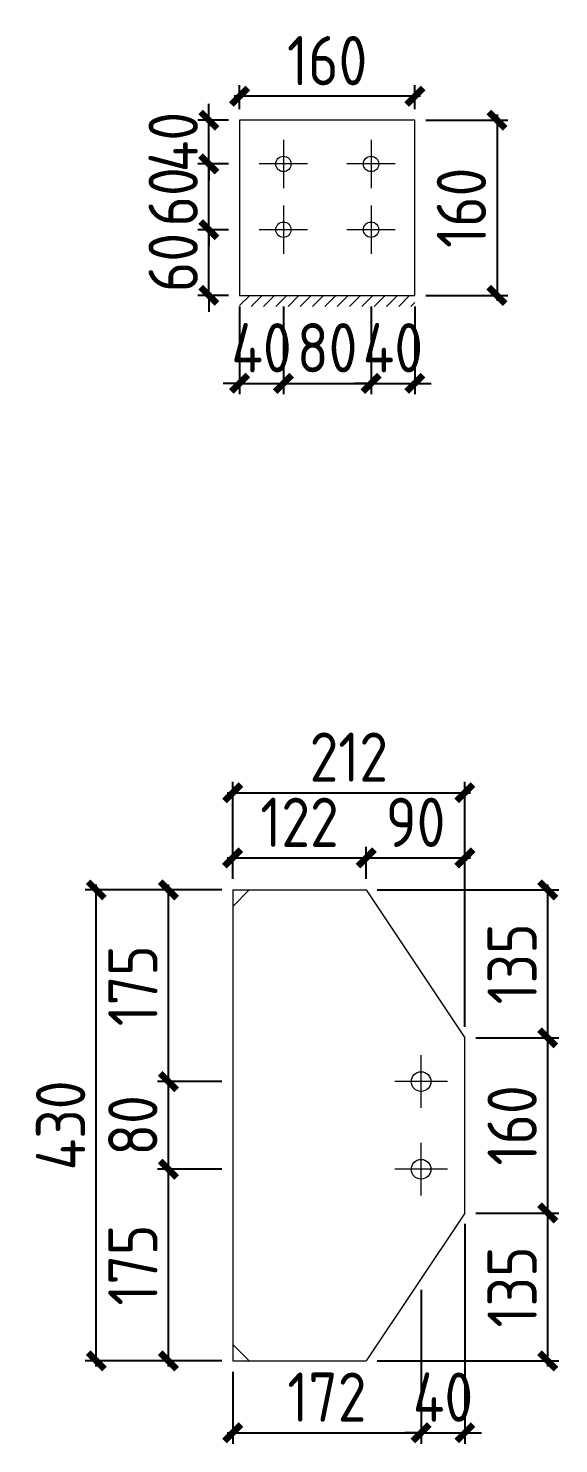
# Model space of a CAD drawing. Extents: x 485428 to 797698, y 56414 to 211814.
# Drawn here: x 679816 to 680784, y 151824 to 154408 of the extents above; entities that cross this region are included whole.
import ezdxf

# ---------------------------------------------------------------- set-up
doc = ezdxf.new("R2010")
doc.units = 0
doc.header["$LTSCALE"] = 1000
doc.header["$MEASUREMENT"] = 0
doc.styles.get("Standard").update_dxf_attribs({"font": 'gbenor.shx', "bigfont": 'gbcbig.shx'})
doc.dimstyles.get("Standard").update_dxf_attribs({"dimscale": 100, "dimtxt": 2, "dimasz": 0.4, "dimexe": 0.5, "dimexo": 1, "dimgap": 0.5, "dimtad": 1, "dimdec": 0, "dimzin": 0, "dimdsep": 46, "dimtxsty": 'Standard', "dimblk": 'ARCHTICK', "dimcen": 0.09, "dimadec": 0, "dimazin": 0, "dimtfac": 1, "dimtdec": 0, "dimtix": 1, "dimtmove": 2, "dimatfit": 3, "dimfxl": 1, "dimtolj": 1, "dimtzin": 0, "dimarcsym": 0})

# ---------------------------------------------------------------- blocks, each defined once
blk = doc.blocks.new('_ArchTick')
at = {"color": 0, "linetype": 'ByBlock', "const_width": 0.4}
blk.add_lwpolyline([(-0.5, -0.5), (0.5, 0.5)], dxfattribs=at)
blk = doc.blocks.new('*D465')
at = {"color": 3, "lineweight": -2}
for p, q in [((680201.9, 153900.4), (680201.9, 153739.8)), ((680281.9, 153900.4), (680281.9, 153739.8)), ((680201.9, 153759.8), (680171.9, 153759.8)), ((680201.9, 153759.8), (680281.9, 153759.8)), ((680281.9, 153759.8), (680311.9, 153759.8))]:
    blk.add_line(p, q, dxfattribs=at)
at = {"layer": 'Defpoints', "color": 0}
for p in [(680201.9, 153920.4), (680281.9, 153920.4), (680281.9, 153759.8)]:
    blk.add_point(p, dxfattribs=at)
at = {"color": 3, "lineweight": -2, "xscale": 30, "yscale": 30, "zscale": 30}
blk.add_blockref('_ArchTick', (680201.9, 153759.8), dxfattribs=at)
at = {"color": 3, "lineweight": -2, "xscale": 30, "yscale": 30, "zscale": 30, "rotation": 180}
blk.add_blockref('_ArchTick', (680281.9, 153759.8), dxfattribs=at)
at = {"color": 0, "lineweight": 15, "insert": (680241.9, 153824.8), "char_height": 90, "attachment_point": 5}
blk.add_mtext('\\A1;40', dxfattribs=at)
blk = doc.blocks.new('*D460')
at = {"color": 3, "lineweight": -2}
for p, q in [((680281.9, 153900.4), (680281.9, 153739.8)), ((680441.9, 153900.4), (680441.9, 153739.8)), ((680271.9, 153759.8), (680451.9, 153759.8))]:
    blk.add_line(p, q, dxfattribs=at)
at = {"layer": 'Defpoints', "color": 0}
for p in [(680281.9, 153920.4), (680441.9, 153920.4), (680441.9, 153759.8)]:
    blk.add_point(p, dxfattribs=at)
at = {"color": 3, "lineweight": -2, "xscale": 30, "yscale": 30, "zscale": 30, "rotation": 180}
blk.add_blockref('_ArchTick', (680281.9, 153759.8), dxfattribs=at)
at = {"color": 3, "lineweight": -2, "xscale": 30, "yscale": 30, "zscale": 30}
blk.add_blockref('_ArchTick', (680441.9, 153759.8), dxfattribs=at)
at = {"color": 0, "lineweight": 15, "insert": (680361.9, 153824.8), "char_height": 90, "attachment_point": 5}
blk.add_mtext('\\A1;80', dxfattribs=at)
blk = doc.blocks.new('*D461')
at = {"color": 3, "lineweight": -2}
for p, q in [((680441.9, 153900.4), (680441.9, 153739.8)), ((680521.9, 153900.4), (680521.9, 153739.8)), ((680441.9, 153759.8), (680411.9, 153759.8)), ((680441.9, 153759.8), (680521.9, 153759.8)), ((680521.9, 153759.8), (680551.9, 153759.8))]:
    blk.add_line(p, q, dxfattribs=at)
at = {"layer": 'Defpoints', "color": 0}
for p in [(680441.9, 153920.4), (680521.9, 153920.4), (680521.9, 153759.8)]:
    blk.add_point(p, dxfattribs=at)
at = {"color": 3, "lineweight": -2, "xscale": 30, "yscale": 30, "zscale": 30}
blk.add_blockref('_ArchTick', (680441.9, 153759.8), dxfattribs=at)
at = {"color": 3, "lineweight": -2, "xscale": 30, "yscale": 30, "zscale": 30, "rotation": 180}
blk.add_blockref('_ArchTick', (680521.9, 153759.8), dxfattribs=at)
at = {"color": 0, "lineweight": 15, "insert": (680481.9, 153824.8), "char_height": 90, "attachment_point": 5}
blk.add_mtext('\\A1;40', dxfattribs=at)
blk = doc.blocks.new('*D462')
at = {"color": 3, "lineweight": -2}
for p, q in [((680145.7, 154040.4), (680145.7, 154070.4)), ((680181.9, 154040.4), (680125.7, 154040.4)), ((680145.7, 153920.4), (680145.7, 154040.4)), ((680181.9, 153920.4), (680125.7, 153920.4)), ((680145.7, 153920.4), (680145.7, 153890.4))]:
    blk.add_line(p, q, dxfattribs=at)
at = {"layer": 'Defpoints', "color": 0}
for p in [(680145.7, 154040.4), (680201.9, 154040.4), (680201.9, 153920.4)]:
    blk.add_point(p, dxfattribs=at)
at = {"color": 3, "lineweight": -2, "xscale": 30, "yscale": 30, "zscale": 30}
for p, rotation in [((680145.7, 154040.4), 270), ((680145.7, 153920.4), 90)]:
    blk.add_blockref('_ArchTick', p, dxfattribs=dict(at, rotation=rotation))
at = {"color": 0, "lineweight": 15, "insert": (680080.7, 153980.4), "char_height": 90, "attachment_point": 5, "rotation": 90}
blk.add_mtext('\\A1;60', dxfattribs=at)
blk = doc.blocks.new('*D463')
at = {"color": 3, "lineweight": -2}
for p, q in [((680145.7, 154160.4), (680145.7, 154190.4)), ((680181.9, 154160.4), (680125.7, 154160.4)), ((680145.7, 154040.4), (680145.7, 154160.4)), ((680181.9, 154040.4), (680125.7, 154040.4)), ((680145.7, 154040.4), (680145.7, 154010.4))]:
    blk.add_line(p, q, dxfattribs=at)
at = {"layer": 'Defpoints', "color": 0}
for p in [(680145.7, 154160.4), (680201.9, 154160.4), (680201.9, 154040.4)]:
    blk.add_point(p, dxfattribs=at)
at = {"color": 3, "lineweight": -2, "xscale": 30, "yscale": 30, "zscale": 30}
for p, rotation in [((680145.7, 154160.4), 270), ((680145.7, 154040.4), 90)]:
    blk.add_blockref('_ArchTick', p, dxfattribs=dict(at, rotation=rotation))
at = {"color": 0, "lineweight": 15, "insert": (680080.7, 154100.4), "char_height": 90, "attachment_point": 5, "rotation": 90}
blk.add_mtext('\\A1;60', dxfattribs=at)
blk = doc.blocks.new('*D466')
at = {"color": 3, "lineweight": -2}
for p, q in [((680145.7, 154240.4), (680145.7, 154270.4)), ((680181.9, 154240.4), (680125.7, 154240.4)), ((680145.7, 154160.4), (680145.7, 154240.4)), ((680181.9, 154160.4), (680125.7, 154160.4)), ((680145.7, 154160.4), (680145.7, 154130.4))]:
    blk.add_line(p, q, dxfattribs=at)
at = {"layer": 'Defpoints', "color": 0}
for p in [(680145.7, 154240.4), (680201.9, 154240.4), (680201.9, 154160.4)]:
    blk.add_point(p, dxfattribs=at)
at = {"color": 3, "lineweight": -2, "xscale": 30, "yscale": 30, "zscale": 30}
for p, rotation in [((680145.7, 154240.4), 270), ((680145.7, 154160.4), 90)]:
    blk.add_blockref('_ArchTick', p, dxfattribs=dict(at, rotation=rotation))
at = {"color": 0, "lineweight": 15, "insert": (680080.7, 154200.4), "char_height": 90, "attachment_point": 5, "rotation": 90}
blk.add_mtext('\\A1;40', dxfattribs=at)
blk = doc.blocks.new('*D467')
at = {"color": 3, "lineweight": -2}
for p, q in [((680201.9, 154260.4), (680201.9, 154304)), ((680521.9, 154260.4), (680521.9, 154304)), ((680531.9, 154284), (680191.9, 154284))]:
    blk.add_line(p, q, dxfattribs=at)
at = {"layer": 'Defpoints', "color": 0}
for p in [(680201.9, 154284), (680201.9, 154240.4), (680521.9, 154240.4)]:
    blk.add_point(p, dxfattribs=at)
at = {"color": 3, "lineweight": -2, "xscale": 30, "yscale": 30, "zscale": 30, "rotation": 180}
blk.add_blockref('_ArchTick', (680201.9, 154284), dxfattribs=at)
at = {"color": 3, "lineweight": -2, "xscale": 30, "yscale": 30, "zscale": 30}
blk.add_blockref('_ArchTick', (680521.9, 154284), dxfattribs=at)
at = {"color": 0, "lineweight": 15, "insert": (680361.9, 154349), "char_height": 90, "attachment_point": 5}
blk.add_mtext('\\A1;160', dxfattribs=at)
blk = doc.blocks.new('*D464')
at = {"color": 3, "lineweight": -2}
for p, q in [((680671.9, 154250.4), (680671.9, 153910.4)), ((680541.9, 154240.4), (680691.9, 154240.4)), ((680541.9, 153920.4), (680691.9, 153920.4))]:
    blk.add_line(p, q, dxfattribs=at)
at = {"layer": 'Defpoints', "color": 0}
for p in [(680521.9, 154240.4), (680521.9, 153920.4), (680671.9, 153920.4)]:
    blk.add_point(p, dxfattribs=at)
at = {"color": 3, "lineweight": -2, "xscale": 30, "yscale": 30, "zscale": 30}
for p, rotation in [((680671.9, 154240.4), 90), ((680671.9, 153920.4), 270)]:
    blk.add_blockref('_ArchTick', p, dxfattribs=dict(at, rotation=rotation))
at = {"color": 0, "lineweight": 15, "insert": (680606.9, 154080.4), "char_height": 90, "attachment_point": 5, "rotation": 90}
blk.add_mtext('\\A1;160', dxfattribs=at)
blk = doc.blocks.new('*D515')
at = {"color": 3, "lineweight": -2}
for p, q in [((680072, 151964.8), (680072, 152334.8)), ((680169.3, 152324.8), (680052, 152324.8)), ((680169.3, 151974.8), (680052, 151974.8))]:
    blk.add_line(p, q, dxfattribs=at)
at = {"layer": 'Defpoints', "color": 0}
for p in [(680072, 152324.8), (680189.3, 152324.8), (680189.3, 151974.8)]:
    blk.add_point(p, dxfattribs=at)
at = {"color": 3, "lineweight": -2, "xscale": 30, "yscale": 30, "zscale": 30}
for p, rotation in [((680072, 152324.8), 90), ((680072, 151974.8), 270)]:
    blk.add_blockref('_ArchTick', p, dxfattribs=dict(at, rotation=rotation))
at = {"color": 0, "lineweight": 15, "insert": (680007, 152149.8), "char_height": 90, "attachment_point": 5, "rotation": 90}
blk.add_mtext('\\A1;175', dxfattribs=at)
blk = doc.blocks.new('*D512')
at = {"color": 3, "lineweight": -2}
for p, q in [((680072, 152314.8), (680072, 152494.8)), ((680169.3, 152484.8), (680052, 152484.8)), ((680169.3, 152324.8), (680052, 152324.8))]:
    blk.add_line(p, q, dxfattribs=at)
at = {"layer": 'Defpoints', "color": 0}
for p in [(680072, 152484.8), (680189.3, 152484.8), (680189.3, 152324.8)]:
    blk.add_point(p, dxfattribs=at)
at = {"color": 3, "lineweight": -2, "xscale": 30, "yscale": 30, "zscale": 30}
for p, rotation in [((680072, 152484.8), 90), ((680072, 152324.8), 270)]:
    blk.add_blockref('_ArchTick', p, dxfattribs=dict(at, rotation=rotation))
at = {"color": 0, "lineweight": 15, "insert": (680007, 152404.8), "char_height": 90, "attachment_point": 5, "rotation": 90}
blk.add_mtext('\\A1;80', dxfattribs=at)
blk = doc.blocks.new('*D516')
at = {"color": 3, "lineweight": -2}
for p, q in [((680169.3, 152834.8), (680052, 152834.8)), ((680072, 152474.8), (680072, 152844.8)), ((680169.3, 152484.8), (680052, 152484.8))]:
    blk.add_line(p, q, dxfattribs=at)
at = {"layer": 'Defpoints', "color": 0}
for p in [(680072, 152834.8), (680189.3, 152834.8), (680189.3, 152484.8)]:
    blk.add_point(p, dxfattribs=at)
at = {"color": 3, "lineweight": -2, "xscale": 30, "yscale": 30, "zscale": 30}
for p, rotation in [((680072, 152834.8), 90), ((680072, 152484.8), 270)]:
    blk.add_blockref('_ArchTick', p, dxfattribs=dict(at, rotation=rotation))
at = {"color": 0, "lineweight": 15, "insert": (680007, 152659.8), "char_height": 90, "attachment_point": 5, "rotation": 90}
blk.add_mtext('\\A1;175', dxfattribs=at)
blk = doc.blocks.new('*D517')
at = {"color": 3, "lineweight": -2}
for p, q in [((680189.3, 152854.8), (680189.3, 152913.2)), ((680433.3, 152854.8), (680433.3, 152913.2)), ((680179.3, 152893.2), (680443.3, 152893.2))]:
    blk.add_line(p, q, dxfattribs=at)
at = {"layer": 'Defpoints', "color": 0}
for p in [(680433.3, 152893.2), (680189.3, 152834.8), (680433.3, 152834.8)]:
    blk.add_point(p, dxfattribs=at)
at = {"color": 3, "lineweight": -2, "xscale": 30, "yscale": 30, "zscale": 30, "rotation": 180}
blk.add_blockref('_ArchTick', (680189.3, 152893.2), dxfattribs=at)
at = {"color": 3, "lineweight": -2, "xscale": 30, "yscale": 30, "zscale": 30}
blk.add_blockref('_ArchTick', (680433.3, 152893.2), dxfattribs=at)
at = {"color": 0, "lineweight": 15, "insert": (680311.3, 152958.2), "char_height": 90, "attachment_point": 5}
blk.add_mtext('\\A1;122', dxfattribs=at)
blk = doc.blocks.new('*D518')
at = {"color": 3, "lineweight": -2}
for p, q in [((680433.3, 152854.8), (680433.3, 152913.2)), ((680613.3, 152584.8), (680613.3, 152913.2)), ((680423.3, 152893.2), (680623.3, 152893.2))]:
    blk.add_line(p, q, dxfattribs=at)
at = {"layer": 'Defpoints', "color": 0}
for p in [(680613.3, 152893.2), (680433.3, 152834.8), (680613.3, 152564.8)]:
    blk.add_point(p, dxfattribs=at)
at = {"color": 3, "lineweight": -2, "xscale": 30, "yscale": 30, "zscale": 30, "rotation": 180}
blk.add_blockref('_ArchTick', (680433.3, 152893.2), dxfattribs=at)
at = {"color": 3, "lineweight": -2, "xscale": 30, "yscale": 30, "zscale": 30}
blk.add_blockref('_ArchTick', (680613.3, 152893.2), dxfattribs=at)
at = {"color": 0, "lineweight": 15, "insert": (680523.3, 152958.2), "char_height": 90, "attachment_point": 5}
blk.add_mtext('\\A1;90', dxfattribs=at)
blk = doc.blocks.new('*D513')
at = {"color": 3, "lineweight": -2}
for p, q in [((680533.3, 152104.8), (680533.3, 151823.6)), ((680189.3, 151954.8), (680189.3, 151823.6)), ((680179.3, 151843.6), (680543.3, 151843.6))]:
    blk.add_line(p, q, dxfattribs=at)
at = {"layer": 'Defpoints', "color": 0}
for p in [(680533.3, 152124.8), (680189.3, 151974.8), (680533.3, 151843.6)]:
    blk.add_point(p, dxfattribs=at)
at = {"color": 3, "lineweight": -2, "xscale": 30, "yscale": 30, "zscale": 30, "rotation": 180}
blk.add_blockref('_ArchTick', (680189.3, 151843.6), dxfattribs=at)
at = {"color": 3, "lineweight": -2, "xscale": 30, "yscale": 30, "zscale": 30}
blk.add_blockref('_ArchTick', (680533.3, 151843.6), dxfattribs=at)
at = {"color": 0, "lineweight": 15, "insert": (680361.3, 151908.6), "char_height": 90, "attachment_point": 5}
blk.add_mtext('\\A1;172', dxfattribs=at)
blk = doc.blocks.new('*D519')
at = {"color": 3, "lineweight": -2}
for p, q in [((680613.3, 152224.8), (680613.3, 151823.6)), ((680533.3, 152104.8), (680533.3, 151823.6)), ((680533.3, 151843.6), (680503.3, 151843.6)), ((680533.3, 151843.6), (680613.3, 151843.6)), ((680613.3, 151843.6), (680643.3, 151843.6))]:
    blk.add_line(p, q, dxfattribs=at)
at = {"layer": 'Defpoints', "color": 0}
for p in [(680613.3, 152244.8), (680533.3, 152124.8), (680613.3, 151843.6)]:
    blk.add_point(p, dxfattribs=at)
at = {"color": 3, "lineweight": -2, "xscale": 30, "yscale": 30, "zscale": 30}
blk.add_blockref('_ArchTick', (680533.3, 151843.6), dxfattribs=at)
at = {"color": 3, "lineweight": -2, "xscale": 30, "yscale": 30, "zscale": 30, "rotation": 180}
blk.add_blockref('_ArchTick', (680613.3, 151843.6), dxfattribs=at)
at = {"color": 0, "lineweight": 15, "insert": (680573.3, 151908.6), "char_height": 90, "attachment_point": 5}
blk.add_mtext('\\A1;40', dxfattribs=at)
blk = doc.blocks.new('*D520')
at = {"color": 3, "lineweight": -2}
for p, q in [((680189.3, 152854.8), (680189.3, 153032.3)), ((680613.3, 152584.8), (680613.3, 153032.3)), ((680179.3, 153012.3), (680623.3, 153012.3))]:
    blk.add_line(p, q, dxfattribs=at)
at = {"layer": 'Defpoints', "color": 0}
for p in [(680613.3, 153012.3), (680189.3, 152834.8), (680613.3, 152564.8)]:
    blk.add_point(p, dxfattribs=at)
at = {"color": 3, "lineweight": -2, "xscale": 30, "yscale": 30, "zscale": 30, "rotation": 180}
blk.add_blockref('_ArchTick', (680189.3, 153012.3), dxfattribs=at)
at = {"color": 3, "lineweight": -2, "xscale": 30, "yscale": 30, "zscale": 30}
blk.add_blockref('_ArchTick', (680613.3, 153012.3), dxfattribs=at)
at = {"color": 0, "lineweight": 15, "insert": (680401.3, 153077.3), "char_height": 90, "attachment_point": 5}
blk.add_mtext('\\A1;212', dxfattribs=at)
blk = doc.blocks.new('*D521')
at = {"color": 3, "lineweight": -2}
for p, q in [((680169.3, 152834.8), (679920.2, 152834.8)), ((679940.2, 151964.8), (679940.2, 152844.8)), ((680169.3, 151974.8), (679920.2, 151974.8))]:
    blk.add_line(p, q, dxfattribs=at)
at = {"layer": 'Defpoints', "color": 0}
for p in [(679940.2, 152834.8), (680189.3, 152834.8), (680189.3, 151974.8)]:
    blk.add_point(p, dxfattribs=at)
at = {"color": 3, "lineweight": -2, "xscale": 30, "yscale": 30, "zscale": 30}
for p, rotation in [((679940.2, 152834.8), 90), ((679940.2, 151974.8), 270)]:
    blk.add_blockref('_ArchTick', p, dxfattribs=dict(at, rotation=rotation))
at = {"color": 0, "lineweight": 15, "insert": (679875.2, 152404.8), "char_height": 90, "attachment_point": 5, "rotation": 90}
blk.add_mtext('\\A1;430', dxfattribs=at)
blk = doc.blocks.new('*D522')
at = {"color": 3, "lineweight": -2}
for p, q in [((680764.5, 151964.8), (680764.5, 152254.8)), ((680633.3, 152244.8), (680784.5, 152244.8)), ((680453.3, 151974.8), (680784.5, 151974.8))]:
    blk.add_line(p, q, dxfattribs=at)
at = {"layer": 'Defpoints', "color": 0}
for p in [(680613.3, 152244.8), (680764.5, 152244.8), (680433.3, 151974.8)]:
    blk.add_point(p, dxfattribs=at)
at = {"color": 3, "lineweight": -2, "xscale": 30, "yscale": 30, "zscale": 30}
for p, rotation in [((680764.5, 152244.8), 90), ((680764.5, 151974.8), 270)]:
    blk.add_blockref('_ArchTick', p, dxfattribs=dict(at, rotation=rotation))
at = {"color": 0, "lineweight": 15, "insert": (680699.5, 152109.8), "char_height": 90, "attachment_point": 5, "rotation": 90}
blk.add_mtext('\\A1;135', dxfattribs=at)
blk = doc.blocks.new('*D523')
at = {"color": 3, "lineweight": -2}
for p, q in [((680633.3, 152564.8), (680784.5, 152564.8)), ((680764.5, 152234.8), (680764.5, 152574.8)), ((680633.3, 152244.8), (680784.5, 152244.8))]:
    blk.add_line(p, q, dxfattribs=at)
at = {"layer": 'Defpoints', "color": 0}
for p in [(680613.3, 152564.8), (680764.5, 152564.8), (680613.3, 152244.8)]:
    blk.add_point(p, dxfattribs=at)
at = {"color": 3, "lineweight": -2, "xscale": 30, "yscale": 30, "zscale": 30}
for p, rotation in [((680764.5, 152564.8), 90), ((680764.5, 152244.8), 270)]:
    blk.add_blockref('_ArchTick', p, dxfattribs=dict(at, rotation=rotation))
at = {"color": 0, "lineweight": 15, "insert": (680699.5, 152404.8), "char_height": 90, "attachment_point": 5, "rotation": 90}
blk.add_mtext('\\A1;160', dxfattribs=at)
blk = doc.blocks.new('*D514')
at = {"color": 3, "lineweight": -2}
for p, q in [((680453.3, 152834.8), (680784.5, 152834.8)), ((680764.5, 152554.8), (680764.5, 152844.8)), ((680633.3, 152564.8), (680784.5, 152564.8))]:
    blk.add_line(p, q, dxfattribs=at)
at = {"layer": 'Defpoints', "color": 0}
for p in [(680433.3, 152834.8), (680764.5, 152834.8), (680613.3, 152564.8)]:
    blk.add_point(p, dxfattribs=at)
at = {"color": 3, "lineweight": -2, "xscale": 30, "yscale": 30, "zscale": 30}
for p, rotation in [((680764.5, 152834.8), 90), ((680764.5, 152564.8), 270)]:
    blk.add_blockref('_ArchTick', p, dxfattribs=dict(at, rotation=rotation))
at = {"color": 0, "lineweight": 15, "insert": (680699.5, 152699.8), "char_height": 90, "attachment_point": 5, "rotation": 90}
blk.add_mtext('\\A1;135', dxfattribs=at)

msp = doc.modelspace()

# ---------------------------------------------------------------- hatches: boundary and pattern name
at = {"lineweight": 15}
h = msp.add_hatch(dxfattribs=at)
h.set_pattern_fill('ANSI31', color=256, scale=10, style=0)
h.set_pattern_definition([(45, (197617.13, -41382.17), (-11.22532015, 11.22532015), [])])
h.paths.add_polyline_path([(680521.9, 153920.4), (680511.6, 153920.4), (680521.9, 153907.1)], flags=17)
h.paths.add_polyline_path([(680511.6, 153920.4), (680201.9, 153920.4), (680201.9, 153900.4), (680521.9, 153900.4), (680521.9, 153907.1)])

# ---------------------------------------------------------------- linework, layer by layer
for p, q in [((680201.9, 154240.4), (680201.9, 153920.4)), ((680521.9, 154240.4), (680201.9, 154240.4)), ((680521.9, 153920.4), (680521.9, 154240.4)), ((680281.9, 154204.4), (680281.9, 154116.4)), ((680441.9, 154204.4), (680441.9, 154116.4)), ((680325.9, 154160.4), (680237.9, 154160.4)), ((680485.9, 154160.4), (680397.9, 154160.4)), ((680281.9, 154084.4), (680281.9, 153996.4)), ((680441.9, 154084.4), (680441.9, 153996.4)), ((680325.9, 154040.4), (680237.9, 154040.4)), ((680485.9, 154040.4), (680397.9, 154040.4)), ((680201.9, 153920.4), (680521.9, 153920.4)), ((680189.3, 152834.8), (680189.3, 151974.8)), ((680189.3, 152834.8), (680433.3, 152834.8)), ((680219.3, 152834.8), (680189.3, 152804.8)), ((680433.3, 152834.8), (680613.3, 152564.8)), ((680613.3, 152244.8), (680613.3, 152564.8)), ((680533.3, 152436.8), (680533.3, 152532.8)), ((680581.3, 152484.8), (680485.3, 152484.8)), ((680533.3, 152276.8), (680533.3, 152372.8)), ((680581.3, 152324.8), (680485.3, 152324.8)), ((680613.3, 152244.8), (680433.3, 151974.8)), ((680189.3, 152004.8), (680219.3, 151974.8)), ((680189.3, 151974.8), (680433.3, 151974.8))]:
    msp.add_line(p, q, dxfattribs=at)
for centre, radius in [((680281.9, 154160.4), 14), ((680441.9, 154160.4), 14), ((680281.9, 154040.4), 14), ((680441.9, 154040.4), 14), ((680533.3, 152484.8), 18), ((680533.3, 152324.8), 18)]:
    msp.add_circle(centre, radius, dxfattribs=at)

# ---------------------------------------------------------------- dimensions: what is measured, and where the dimension line sits
for p1, p2, distance, picture, middle in [((680521.9, 154240.4), (680201.9, 154240.4), -43.6, '*D467', (680361.9, 154349)), ((680521.9, 154240.4), (680521.9, 153920.4), 150, '*D464', (680606.9, 154080.4)), ((680189.3, 151974.8), (680189.3, 152834.8), 249.1, '*D521', (679875.2, 152404.8))]:
    dim = msp.add_aligned_dim(p1=p1, p2=p2, distance=distance, dimstyle='Standard', override={"dimtxt": 0.9, "dimasz": 0.3, "dimexe": 0.2, "dimexo": 0.2, "dimgap": 0.2, "dimlfac": 0.5, "dimdle": 0.1, "dimclrd": 3, "dimclre": 3}, dxfattribs=at)
    dim.commit()
    dim.dimension.update_dxf_attribs({"geometry": picture, "text_midpoint": middle})
for base, p1, p2, picture, middle in [((680145.7, 154240.4), (680201.9, 154160.4), (680201.9, 154240.4), '*D466', (680080.7, 154200.4)), ((680145.7, 154160.4), (680201.9, 154040.4), (680201.9, 154160.4), '*D463', (680080.7, 154100.4)), ((680145.7, 154040.4), (680201.9, 153920.4), (680201.9, 154040.4), '*D462', (680080.7, 153980.4)), ((680072, 152834.8), (680189.3, 152484.8), (680189.3, 152834.8), '*D516', (680007, 152659.8)), ((680764.5, 152834.8), (680613.3, 152564.8), (680433.3, 152834.8), '*D514', (680699.5, 152699.8)), ((680764.5, 152564.8), (680613.3, 152244.8), (680613.3, 152564.8), '*D523', (680699.5, 152404.8)), ((680072, 152484.8), (680189.3, 152324.8), (680189.3, 152484.8), '*D512', (680007, 152404.8)), ((680072, 152324.8), (680189.3, 151974.8), (680189.3, 152324.8), '*D515', (680007, 152149.8)), ((680764.5, 152244.8), (680433.3, 151974.8), (680613.3, 152244.8), '*D522', (680699.5, 152109.8))]:
    dim = msp.add_linear_dim(base=base, p1=p1, p2=p2, angle=90, dimstyle='Standard', override={"dimtxt": 0.9, "dimasz": 0.3, "dimexe": 0.2, "dimexo": 0.2, "dimgap": 0.2, "dimlfac": 0.5, "dimdle": 0.1, "dimclrd": 3, "dimclre": 3}, dxfattribs=at)
    dim.commit()
    dim.dimension.update_dxf_attribs({"geometry": picture, "text_midpoint": middle})
for base, p1, p2, picture, middle in [((680281.9, 153759.8), (680201.9, 153920.4), (680281.9, 153920.4), '*D465', (680241.9, 153824.8)), ((680441.9, 153759.8), (680281.9, 153920.4), (680441.9, 153920.4), '*D460', (680361.9, 153824.8)), ((680521.9, 153759.8), (680441.9, 153920.4), (680521.9, 153920.4), '*D461', (680481.9, 153824.8)), ((680613.3, 153012.3), (680189.3, 152834.8), (680613.3, 152564.8), '*D520', (680401.3, 153077.3)), ((680433.3, 152893.2), (680189.3, 152834.8), (680433.3, 152834.8), '*D517', (680311.3, 152958.2)), ((680613.3, 152893.2), (680433.3, 152834.8), (680613.3, 152564.8), '*D518', (680523.3, 152958.2)), ((680613.3, 151843.6), (680533.3, 152124.8), (680613.3, 152244.8), '*D519', (680573.3, 151908.6)), ((680533.3, 151843.6), (680189.3, 151974.8), (680533.3, 152124.8), '*D513', (680361.3, 151908.6))]:
    dim = msp.add_linear_dim(base=base, p1=p1, p2=p2, dimstyle='Standard', override={"dimtxt": 0.9, "dimasz": 0.3, "dimexe": 0.2, "dimexo": 0.2, "dimgap": 0.2, "dimlfac": 0.5, "dimdle": 0.1, "dimclrd": 3, "dimclre": 3}, dxfattribs=at)
    dim.commit()
    dim.dimension.update_dxf_attribs({"geometry": picture, "text_midpoint": middle})

doc.saveas('drawing.dxf')
